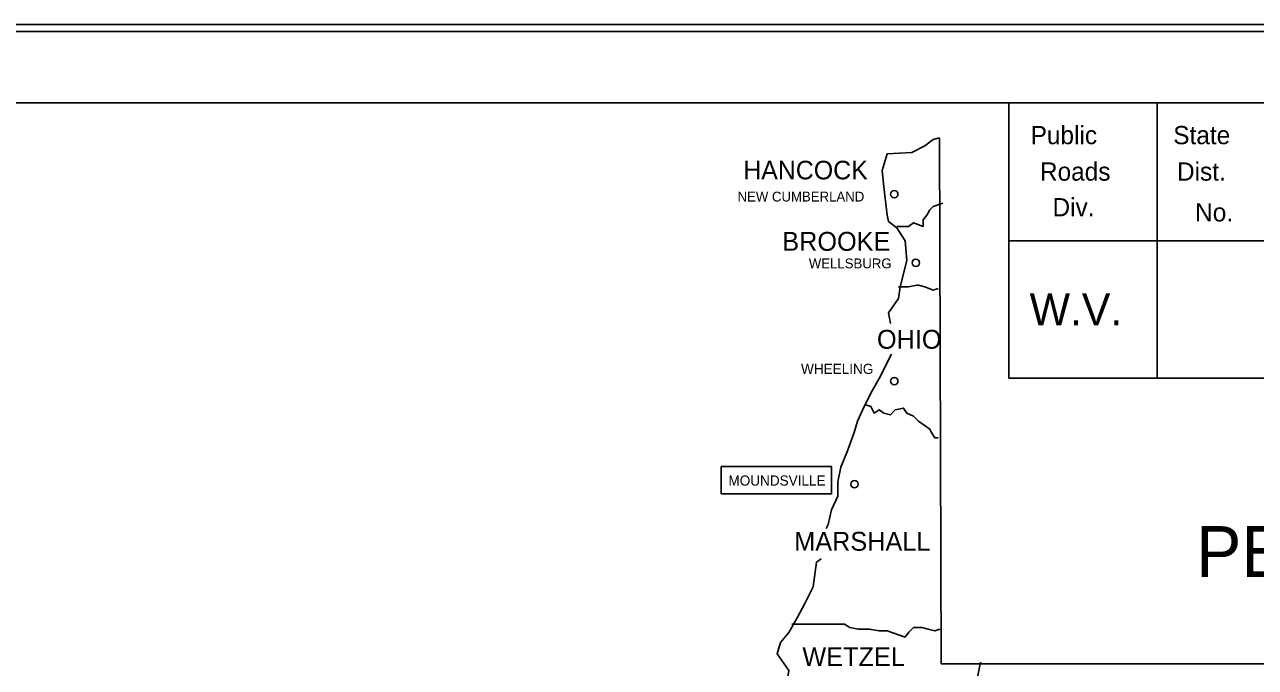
# Model space of a CAD drawing. Extents: x -2430 to 5747, y -3768 to 262.
# Drawn here: x 3373.631 to 3374.887, y -3762.44 to -3761.784 of the extents above; entities that cross this region are included whole.
import ezdxf

# ---------------------------------------------------------------- set-up
doc = ezdxf.new("R2010")
doc.units = 0
doc.layers.add('BORDERS SHEET', color=7, linetype='Continuous')
doc.layers.add('PRINT BORDER', color=7, linetype='Continuous')

msp = doc.modelspace()

# ---------------------------------------------------------------- linework, layer by layer
at = {"layer": 'BORDERS SHEET'}
for p, q in [((3376.1724, -3761.7913), (3367.2194, -3761.7913)), ((3376.1022, -3761.8641), (3373.349, -3761.8641)), ((3374.6354, -3761.8641), (3374.6354, -3762.1452)), ((3376.1022, -3761.8641), (3374.6354, -3761.8641)), ((3374.7866, -3761.8641), (3374.7866, -3762.1452)), ((3376.1022, -3762.005), (3374.6354, -3762.005)), ((3376.1022, -3762.1452), (3374.6354, -3762.1452))]:
    msp.add_line(p, q, dxfattribs=at)
for points in [[(3374.5647, -3761.8998), (3374.558, -3761.9015), (3374.5497, -3761.9079), (3374.5365, -3761.9147), (3374.5111, -3761.9163), (3374.506, -3761.9334), (3374.5077, -3761.9499), (3374.5111, -3761.9787), (3374.5127, -3761.9853), (3374.5212, -3761.9918), (3374.5295, -3762.0051), (3374.5312, -3762.025), (3374.5245, -3762.0521), (3374.5228, -3762.0638), (3374.5127, -3762.0787), (3374.5145, -3762.0893)], [(3374.5647, -3761.8998), (3374.5664, -3762.4368), (3375.0296, -3762.4368), (3375.0296, -3762.7277)], [(3374.5212, -3761.9904), (3374.5329, -3761.9904), (3374.5382, -3761.9867), (3374.5479, -3761.9904), (3374.5479, -3761.9836), (3374.5516, -3761.9787), (3374.5546, -3761.9733), (3374.558, -3761.9699), (3374.5681, -3761.9666)], [(3374.5228, -3762.0521), (3374.5329, -3762.0521), (3374.5415, -3762.0504), (3374.5433, -3762.0504), (3374.5497, -3762.0521), (3374.558, -3762.0555), (3374.5631, -3762.0537)], [(3374.5158, -3762.1206), (3374.503, -3762.1454), (3374.4962, -3762.1574), (3374.4879, -3762.1742), (3374.4809, -3762.189), (3374.4775, -3762.2008), (3374.4708, -3762.2195), (3374.4641, -3762.236), (3374.461, -3762.251), (3374.461, -3762.2658), (3374.4543, -3762.2795), (3374.451, -3762.2946), (3374.449, -3762.2988)], [(3374.4895, -3762.1725), (3374.4946, -3762.1742), (3374.498, -3762.1809), (3374.503, -3762.1776), (3374.5077, -3762.1809), (3374.5145, -3762.1826), (3374.5194, -3762.1776), (3374.5279, -3762.1758), (3374.5312, -3762.1809), (3374.5382, -3762.184), (3374.5433, -3762.189), (3374.5546, -3762.1974), (3374.5564, -3762.2008), (3374.5597, -3762.2061), (3374.5631, -3762.2061)], [(3374.444, -3762.3296), (3374.4393, -3762.3331), (3374.4359, -3762.3581), (3374.4273, -3762.3751), (3374.4194, -3762.3899), (3374.4108, -3762.405), (3374.4024, -3762.4151), (3374.3991, -3762.4265), (3374.4108, -3762.4435), (3374.4074, -3762.465), (3374.394, -3762.4888), (3374.3826, -3762.4955), (3374.3605, -3762.5087), (3374.344, -3762.5187), (3374.3255, -3762.5352), (3374.309, -3762.5573), (3374.2988, -3762.5706), (3374.2837, -3762.5888), (3374.277, -3762.5983)], [(3374.4141, -3762.3963), (3374.4678, -3762.3963), (3374.473, -3762.3997), (3374.4815, -3762.4013), (3374.4929, -3762.4013), (3374.503, -3762.403), (3374.508, -3762.403), (3374.5097, -3762.403), (3374.5114, -3762.403), (3374.5295, -3762.4095), (3374.5334, -3762.4044), (3374.5348, -3762.403), (3374.5382, -3762.3997), (3374.5466, -3762.3997), (3374.5532, -3762.4013), (3374.5599, -3762.403), (3374.565, -3762.4013)], [(3374.6066, -3762.4352), (3374.6033, -3762.4503), (3374.6066, -3762.4701), (3374.6016, -3762.4802), (3374.5935, -3762.5002), (3374.5849, -3762.5036), (3374.5731, -3762.5204), (3374.5681, -3762.5368), (3374.5681, -3762.5556), (3374.5664, -3762.5771), (3374.5647, -3762.5871), (3374.5516, -3762.6005), (3374.5415, -3762.6092), (3374.5228, -3762.6173), (3374.503, -3762.6092), (3374.4809, -3762.6159), (3374.4708, -3762.614), (3374.4527, -3762.6173), (3374.4359, -3762.6391), (3374.4194, -3762.6573), (3374.4124, -3762.664), (3374.4041, -3762.676), (3374.3906, -3762.681), (3374.3725, -3762.6827)]]:
    msp.add_lwpolyline(points, dxfattribs=at)
msp.add_lwpolyline([(3374.342, -3762.2354), (3374.342, -3762.2633), (3374.4546, -3762.2633), (3374.4546, -3762.2354)], close=True, dxfattribs=at)
for centre in [(3374.5185, -3761.9575), (3374.5404, -3762.0274), (3374.5185, -3762.1483), (3374.4779, -3762.2535)]:
    msp.add_circle(centre, 0.00376, dxfattribs=at)
at = {"layer": 'PRINT BORDER'}
msp.add_lwpolyline([(3376.2254, -3767.6517), (3366.9121, -3767.6517), (3366.9121, -3761.7843), (3376.2254, -3761.7843)], close=True, dxfattribs=at)

# ---------------------------------------------------------------- texts
at = {"layer": 'BORDERS SHEET'}
for s, height, p in [('Public', 0.01861, (3374.6576, -3761.9064)), ('State', 0.01861, (3374.8031, -3761.9064)), ('HANCOCK', 0.019, (3374.3644, -3761.9423)), ('Roads', 0.01861, (3374.6671, -3761.9436)), ('Dist.', 0.01861, (3374.8069, -3761.9436)), ('NEW CUMBERLAND', 0.010058, (3374.3586, -3761.9649)), ('Div.', 0.01861, (3374.6799, -3761.98)), ('No.', 0.01861, (3374.8254, -3761.9852)), ('BROOKE', 0.01928, (3374.4042, -3762.0152)), ('WELLSBURG', 0.01006, (3374.4313, -3762.0331)), ('W.V.', 0.03261, (3374.6566, -3762.0914)), ('OHIO', 0.01928, (3374.5008, -3762.1152)), ('WHEELING', 0.01034, (3374.4234, -3762.1409)), ('MOUNDSVILLE', 0.010336, (3374.3493, -3762.2549)), ('PENNSYLVANIA', 0.051827, (3374.8264, -3762.3481)), ('MARSHALL', 0.01928, (3374.4164, -3762.3214)), ('WETZEL', 0.01928, (3374.4247, -3762.4391))]:
    msp.add_text(s, height=height, dxfattribs=at).set_placement(p)

doc.saveas('drawing.dxf')
